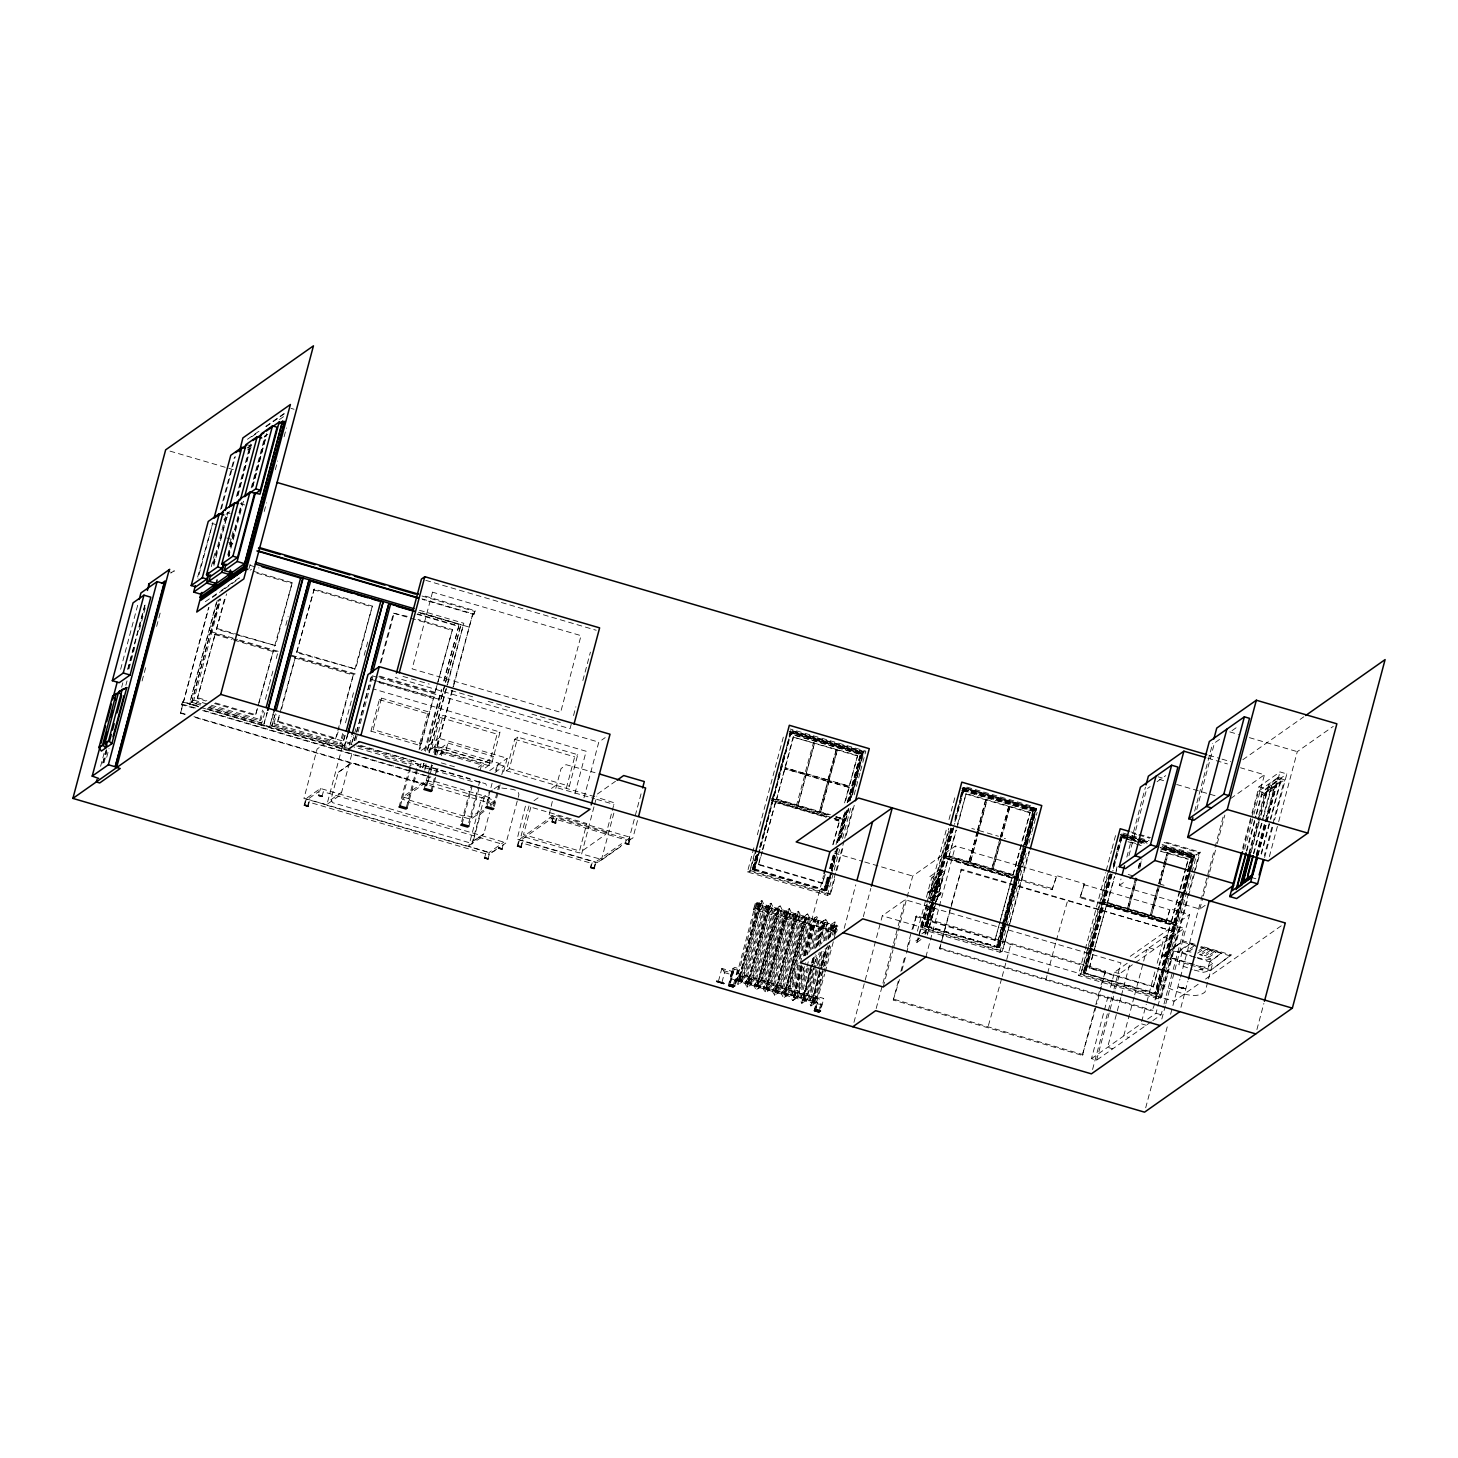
<?xml version="1.0" encoding="UTF-8"?>
<svg xmlns="http://www.w3.org/2000/svg" width="1458" height="1458" viewBox="0 0 1458 1458"><rect width="100%" height="100%" fill="white"/><g stroke="black" fill="none" stroke-linecap="round" stroke-linejoin="round"><path stroke-width="0.75" stroke-dasharray="5 3.75" d="M491.2 806.402L489.961 803.121L352.326 762.807L338.256 772.284L330.948 799.713L332.624 802.684L470.296 842.979L483.892 833.83L489.505 812.726M730.604 976.022L732.554 969.661C734.887 974.072 728.508 982.838 732.554 969.661M731.132 976.66L733.338 969.479M1194.193 970.062L1203.306 972.304L1207.169 971.484L1210.505 958.653L1199.351 954.516M937.585 883.439L936.911 884.149L937.622 883.056M936.765 882.054C936.729 879.21 935.58 884.587 936.364 881.197M529.017 805.964L521.071 835.871L579.336 852.93L605.635 834.413L606.692 831.825L614.292 802.829L596.905 797.326M731.041 974.527L732.226 971.429L731.041 974.527L724.006 972.468L721.856 968.44L732.226 971.429M937.02 881.962L938.387 881.015M938.715 879.757L937.494 880.377M120.631 669.295L138.036 603.885M100.602 766.325L104.119 753.13M121.67 687.192L122.837 682.781M102.68 763.172L106.161 750.068M127.648 669.35L145.053 603.904M103.117 762.862L106.598 749.776M128.067 669.113L145.472 603.703M104.028 762.734L106.926 751.818M128.978 668.912L134.792 647.097M139.439 629.656L145.818 605.653M106.707 757.285L109.04 748.555M125.862 685.296L127.028 680.941M142.1 680.959L146.165 665.686M156.626 626.43L160.672 611.157M197.65 577.058L212.813 522.784L198.033 578.334M220.577 509.443L234.538 456.992M221.488 508.696L235.339 456.591M211.282 566.652L215.383 551.252M213.014 563.645L226.464 513.052M213.542 564.137L228.122 512.013L213.907 565.431M236.469 496.485L250.43 444.034M193.932 708.023L181.466 704.815L182.232 701.954L198.908 705.964M237.381 495.756L250.667 445.82L246.092 444.471M181.466 704.815L183.088 701.334M238.018 495.556L251.396 444.417M184.838 714.438L180.464 713.162L182.596 705.143M182.232 701.954L183.362 702.282L208.53 607.694M180.464 713.162L183.034 704.834M183.362 702.282L208.968 607.385M229.507 544.873L233.608 529.473M227.74 555.079L241.791 502.281M228.286 555.516L241.992 503.994M198.689 706.82L189.394 704.014L190.233 703.43L189.139 704.888L216.294 602.847M228.651 556.792L243.431 501.242L242.557 501.862M217.315 600.35L189.795 703.722L183.799 701.972M229.015 556.355L229.471 554.641M200.147 705.052L191.636 702.556L219.137 599.238M191.636 702.556L219.465 599.019M236.779 640.08L210.681 632.444L220.286 599.056M201.095 703.667L192.42 701.116L193.841 700.113L220.759 598.928M251.195 487.901L265.156 435.45M252.106 487.154L265.976 435.049M252.671 486.443L266.723 433.646M252.744 486.972L266.778 434.229M197.322 698.491L215.255 633.774L197.322 698.491L205.942 701.006M253.473 571.299L292.22 582.653L275.471 645.602L216.477 629.2L225.133 596.632M216.477 629.2L226.591 593.843M248.99 568.711L250.156 564.319M264.208 511.521L266.559 502.737M275.325 469.731L277.676 460.928M284.11 436.744L286.442 427.941M214.545 703.54L255.46 715.514L258.303 704.834M258.868 702.683L273.375 650.797L255.46 715.514M274.596 646.222L292.22 582.653M209.77 706.201L259.67 720.817L262.531 710.082M265.392 699.348L268.819 686.481M269.384 684.331L273.375 669.295M276.236 658.579L277.949 652.127M285.804 625.3L288.137 616.552M259.67 720.817L261.091 719.815L263.442 711.012M208.64 707.531L261.766 723.095L265.01 711.869M206.799 709.135L263.479 725.738L266.996 712.543M263.479 725.738L267.434 712.233M349.592 750.943L269.475 727.487L273.575 712.087M269.475 727.487L274.013 711.796M349.884 748.883L271.753 726.011L275.27 712.834M271.753 726.011L275.38 713.837M346.22 746.15L272.537 724.571L273.958 723.569L276.291 714.784M338.147 731.934L335.577 738.969L277.439 721.947L295.373 657.23L280.592 712.78M277.439 721.947L280.027 714.93M296.594 652.655L314.217 589.087L372.337 606.109L355.588 669.058L296.594 652.655L314.217 589.087M304.029 805.618L305.852 798.747L320.487 788.468L503.848 842.141L502.026 849.012M304.686 805.162L305.888 800.588L319.211 791.22L317.99 795.795M307.456 806.62L308.677 802.046L485.186 853.732M308.112 806.165L309.333 801.59M319.867 790.746L320.487 788.468M335.577 738.969L337.272 732.554M337.837 730.422L353.492 674.252L338.712 729.802M354.713 669.678L372.337 606.109M322.072 796.341L323.293 791.749L499.802 843.435L498.6 848.009M342.648 733.538L339.787 744.273L341.208 743.27L343.559 734.467M345.51 722.804L353.492 692.769M364.172 655.316L368.236 640.007M344.799 735.561L341.883 746.551L348.061 743.434L354.513 745.33M345.127 735.324L342.211 746.314L272.081 725.792M347.697 733.793L343.596 749.193L348.134 733.483M349.191 745.257L351.469 736.691M351.36 744.345L353.693 735.561M352.38 741.849L355.88 728.654M354.221 740.682L371.17 676.931M354.549 740.445L371.498 676.712M351.67 754.57L341.044 794.482L326.41 804.78L303.92 798.492L317.097 749.029L332.442 738.185L352.162 743.452M355.825 740.427L372.792 676.64M380.173 663.08L393.46 613.162L407.256 616.333M381.048 662.479L394.334 612.542M370.952 731.132L379.335 699.64L381.504 698.109L429.855 712.269L427.686 713.8L419.303 745.275L370.952 731.132L373.139 729.583L381.504 698.109M399.055 807.003L408.386 771.956M408.969 769.769L411.284 761.003M400.367 806.074L410.791 766.872M419.102 749.612L433.609 697.708L419.977 748.993M378.861 676.749L434.83 693.133L452.454 629.564L418.009 619.468M434.83 693.133L452.454 629.564M406.363 807.295L416.915 767.655M407.219 808.078L417.644 768.876M421.052 763.427L419.904 767.728L421.326 766.726M424.478 750.56L441.391 689.689M443.706 680.959L458.796 625.938L417.571 613.873M425.426 751.326L441.81 689.725M444.161 680.941L458.796 625.938M422.583 767.801L423.749 763.409M427.267 750.214L460.928 624.698L427.595 749.995M422.911 767.582L424.078 763.19M424.879 768.257L426.064 763.846M428.98 752.857L447.132 684.659M447.715 682.472L463.371 624.972M424.734 770.152L426.483 763.536M429.417 752.547L463.826 623.259L418.246 609.918M431.75 748.92L440.116 717.445L443.068 715.368L500.058 732.062L491.692 763.536L488.74 765.614L431.75 748.92L434.684 746.842L443.068 715.368M423.95 789.489L430.383 765.304M433.81 752.419L435.523 745.986L442.375 747.99L443.688 747.079L498.527 763.135L496.23 771.719M425.845 786.372L431.659 764.466M434.575 753.531L438.658 738.204L507.202 758.269L503.119 773.597M195.737 717.628L426.811 785.279L429.381 776.968L202.662 710.575M430.875 770.006L432.06 765.614M434.976 754.606L453.128 686.426M453.711 684.221L472.72 614.128L422.565 599.457M434.976 754.952L435.887 751.526L481.596 764.903L480.211 770.061M426.811 785.279L429.381 776.968M430.146 774.107L432.497 765.304M435.413 754.296L472.72 614.128M472.283 614.438L473.413 614.784L475.199 610.738L422.856 595.411M436.707 755.135L438.074 749.995L447.898 743.07L493.606 756.465L483.764 763.372L482.853 766.799M473.413 614.784L475.199 610.738M430.803 791.494L437.236 767.309M440.662 754.424L442.375 747.99M432.115 790.564L436.252 774.963M436.835 772.831L437.965 768.53M441.391 755.663L443.688 747.079M439.514 754.551L446.075 749.941L447.898 743.07M461.657 821.619L471.189 785.862M462.058 824.135L472.483 784.933M468.765 822.695L478.096 787.648M478.68 785.461L479.846 781.087M468.911 826.139L479.354 786.937M488.74 765.614L497.123 734.139L500.058 732.062M471.882 844.146L485.35 793.535M486.553 804.105L490.362 789.799M490.927 787.648L492.075 783.365M495.501 770.48L498.527 763.135M486.954 806.62L489.378 797.471L434.539 781.415L433.245 782.326L426.374 780.322L402.809 796.925L409.662 798.929L408.349 799.841L463.188 815.897L464.501 814.986L471.353 816.99L482.234 809.336M493.405 806.11L497.214 791.803M497.779 789.671L498.928 785.37M501.789 774.635L504.067 766.051L497.214 764.047M494.39 806.438L500.222 784.55M594.736 796.688L506.327 770.772L514.71 739.279L517.772 737.128L577.751 754.697L569.367 786.172L566.324 788.322L574.689 756.848L577.751 754.697M484.621 857.851L485.842 853.276M506.327 770.772L509.389 768.621L517.772 737.128M488.612 854.734L489.214 852.438L503.848 842.141M488.047 858.853L489.268 854.279L499.256 847.244M525.427 806.165L517.061 839.352L596.832 862.717L601.316 860.238L614.11 812.161M517.153 846.478L518.993 839.608L554.022 814.949L630.567 837.366L628.744 844.237M517.809 846.023L519.03 841.448L552.764 817.701L551.543 822.276M520.579 847.481L521.8 842.906L591.492 863.318L590.271 867.893M521.235 847.025L522.456 842.451M571.208 724.316L570.042 728.69L395.246 677.514M573.541 715.568L575.855 706.82M582.854 680.558L590.417 652.127M552.327 801.444L548.609 817.154L626.648 840.136L630.567 837.366M555.808 788.341L561.038 768.676L565.977 764.666L595.064 772.685M552.199 821.82L554.022 814.949M554.969 823.296L556.191 818.703M555.626 822.822L556.847 818.248L626.539 838.66L625.318 843.234M574.926 793.571L586.171 751.271L373.685 689.051M583.965 797.836L598.782 742.14L605.198 737.62M593.989 806.803L581.669 853.914L602.19 859.619L621.91 845.731M594.554 804.67L596.814 796.159M590.927 867.437L592.148 862.844M593.698 868.895L595.538 862.024L621.545 843.726M594.354 868.439L595.575 863.847L621.746 845.44M628.489 841.12L634.704 817.719M635.269 815.587L641.502 792.204M628.088 844.692L629.309 840.118M637.51 820.562L632.863 838.04L628.38 840.519M718.411 981.398L721.856 968.44M834.65 878.864L830.623 894.064L827.433 895.376L747.444 871.957L754.424 845.731M757.34 834.814L772.448 777.989M773.032 775.802L783.493 736.472M754.387 853.896L749.776 871.264L747.444 871.957M835.507 872.977L829.748 894.665L749.776 871.264L754.679 855.463M722.002 982.2L724.553 972.595L722.403 968.549M757.413 854.352L753.33 869.752L752.182 869.405L756.429 853.75M752.765 869.241L756.83 853.914M752.948 869.168L757.03 853.859M754.114 868.822L827.233 890.237L824.918 890.929L752.929 869.861L757.03 854.479M773.032 795.704L771.883 800.041L832.099 817.665M778.043 776.859L783.967 754.588M789.143 735.178L790.309 730.786L863.428 752.2L850.579 800.46M757.941 854.388L753.895 869.569L759.29 849.978M759.764 846.916L790.965 730.33L864.084 751.727L851.6 797.963M759.873 847.791L763.336 834.778M763.919 832.609L787.028 745.749M787.593 743.58L790.491 732.718L861.314 753.458L848.629 801.189M791.147 732.262L754.679 869.332L791.147 732.262L861.97 753.002L849.249 800.879M825.246 874.508L822.403 883.493L758.433 864.758L761.86 851.855M762.443 849.704L775.583 801.991L824.627 816.352M758.433 864.758L762.406 851.472M762.99 849.321L775.583 801.991M828.49 814.694L776.513 799.476L793.116 737.092L857.632 755.426L845.039 802.757M776.513 799.476L793.662 736.709M728.253 985.827L732.809 968.695L734.613 967.419L739.188 968.768L737.967 973.343L736.162 974.618L821.984 999.732L823.788 998.475L737.967 973.343M729.601 982.091L731.442 977.99L736.017 979.339L734.194 986.191M729.62 984.861L731.442 977.99M730.622 982.419L734.613 967.419M733.283 985.444L734.65 980.305L736.454 979.029L817.701 1002.812L815.879 1009.683M736.162 974.618L737.384 970.026L739.188 968.768M753.586 909.373L755.098 903.687L756.902 902.411L838.15 926.194L836.637 931.881L834.833 933.156L753.586 909.373L755.39 908.097L756.902 902.411M734.632 985.9L736.454 979.029M739.06 981.252L736.691 979.995L757.066 903.431L762.899 905.145L742.541 981.708L739.06 981.252L759.418 904.689M739.698 980.797L760.074 904.233M760.547 903.905L757.504 910.412L739.99 976.222L741.721 982.291L737.784 984.515L735.871 980.578L736.181 976.969L754.333 908.735L756.246 904.015L761.987 900.515L763.901 904.452L763.646 907.405L745.275 976.386L741.721 982.291L761.987 900.515L759.709 902.101L757.03 908.771M748.191 983.913L745.822 982.674L766.197 906.111L772.047 907.824L751.672 984.387L748.191 983.913L768.566 907.368M748.829 983.476L769.204 906.912M769.678 906.584L766.635 913.091L749.12 978.901L750.852 984.97L746.915 987.194L745.002 983.257L745.33 979.648L763.482 911.414L765.377 906.694L771.118 903.195L773.032 907.131L772.776 910.065L754.424 979.065L750.852 984.97L771.118 903.195L768.858 904.78L766.161 911.45M804.98 774.471L784.659 768.858L804.98 774.471L796.505 805.326L797.982 805.436L806.128 774.799L827.834 781.16L819.36 812.015L827.834 781.16M804.962 773.56L784.969 767.71L804.962 773.56L813.436 742.705L814.566 743.07L806.092 773.888L828.144 780.012L836.272 749.43L837.421 749.74L828.946 780.577L849.267 786.208L829.274 780.358M806.128 774.799L797.982 805.436M806.092 773.888L814.566 743.07M757.34 986.592L754.971 985.353L775.346 908.79L781.178 910.503L760.821 987.066L757.34 986.592L777.697 910.047M757.978 986.155L778.353 909.592M778.827 909.245L775.784 915.77L758.269 981.562L760.001 987.631L756.064 989.873L754.151 985.918L754.46 982.327L772.612 914.093L774.526 909.373L780.267 905.855L782.181 909.81L781.925 912.744L763.555 981.744L760.001 987.631L778.463 915.806L782.181 909.81L778.244 912.052L776.33 908.097L756.064 989.873L758.178 988.378L760.876 981.708L780.267 905.855L777.989 907.459L775.31 914.13M766.471 989.271L764.101 988.032L784.477 911.469L790.327 913.182L769.952 989.727L766.471 989.271L786.846 912.708M767.108 988.816L787.484 912.271M787.958 911.924L784.914 918.449L767.4 984.241L769.131 990.31L765.195 992.552L763.281 988.597L763.609 984.988L781.761 916.772L783.657 912.052L789.398 908.534L791.311 912.489L791.056 915.424L772.704 984.423L769.131 990.31L789.398 908.534L787.138 910.138L784.44 916.809L765.195 992.552L767.327 991.057L770.006 984.387M827.816 780.249L836.272 749.43M828.964 781.506L820.49 812.343L828.964 781.506L848.975 787.356L849.267 786.208M828.946 780.577L837.421 749.74M775.62 991.95L773.25 990.693L793.626 914.148L799.458 915.861L779.101 992.406L775.62 991.95L795.977 915.387M776.257 991.495L796.633 914.95M797.107 914.603L794.063 921.128L776.549 986.92L778.28 992.989L774.344 995.231L772.43 991.276L772.74 987.667L790.892 919.451L792.806 914.713L798.547 911.214L800.46 915.168L800.205 918.103L781.834 987.102L778.28 992.989L798.547 911.214L796.268 912.817L793.589 919.488M784.75 994.629L782.381 993.372L802.757 916.827L808.607 918.522L788.231 995.085L784.75 994.629L805.126 918.066M785.388 994.174L805.764 917.611M806.238 917.282L803.194 923.789L785.68 989.599L787.411 995.668L783.475 997.91L781.561 993.955L781.889 990.346L800.041 922.112L801.936 917.392L807.677 913.893L809.591 917.829L809.336 920.782L790.983 989.782L787.411 995.668L805.891 923.825L809.591 917.829L805.654 920.071L803.741 916.116L783.475 997.91L785.607 996.415L788.286 989.745L807.677 913.893L805.417 915.478L802.72 922.149M798.401 965.305L791.02 993.026L790.71 996.634L792.623 1000.571L798.219 997.181L806.42 968.732M800.096 958.908L809.172 924.791L811.085 920.071L816.826 916.572L818.74 920.508L818.485 923.461L811.596 949.322M799.713 965.269L791.53 996.051L793.899 997.308L797.38 997.764L805.563 966.982M800.296 963.137L823.515 875.711M822.403 883.493L824.699 874.891M832.718 844.765L839.553 820.726L835.288 819.469M801.153 964.868L794.264 990.747L790.71 996.634L795.321 993.919M804.032 954.079L812.89 918.795L814.803 922.75L818.74 920.508L815.022 926.504M800.806 966.399L792.623 1000.571L794.738 999.076L797.435 992.406M803.577 956.011L811.869 924.828L814.548 918.157L816.826 916.572L807.641 954.225M833.265 844.382L839.553 820.726M836.491 817.027L840.501 818.193L841.649 813.819M844.565 802.884L857.632 755.426M801.317 966.162L793.626 997.491L797.198 991.586L803.504 967.875M804.16 955.5L812.106 925.648L815.806 919.652L806.948 954.935M801.827 965.961L794.829 992.278L796.56 998.347L805.381 962.754M804.743 954.99L812.343 926.468L815.386 919.962L811.906 919.488M793.899 997.308L802.082 966.526M804.925 955.81L814.257 920.745M794.537 996.853L802.72 966.071M805.581 955.355L814.913 920.29M827.269 877.424L823.77 890.601L827.707 877.115M829.62 868.622L833.703 853.258M836.054 844.455L844.82 811.505M847.153 802.72L860.457 754.078L789.179 733.647L860.02 754.387M830.058 868.33L834.14 852.948M837.074 841.959L845.257 811.195M847.59 802.41L860.457 754.078M828.199 877.297L824.736 890.309L828.417 877.133M830.513 868.604L835.124 851.253M837.439 842.578L846.096 810.028M848.41 801.353L861.314 753.458M830.732 868.458L835.343 851.107M837.657 842.414L845.731 812.051M824.207 890.291L825.356 890.619L828.837 877.552M831.151 868.822L835.798 851.381M838.696 840.482L846.806 809.955M849.722 799.057L861.897 753.276L863.428 752.2M825.465 890.546L828.982 877.023M831.315 868.549L835.926 850.907M838.824 840.027L846.351 811.741M809.554 951.983L817.738 921.201L815.386 919.962M837.129 848.374L825.884 890.638L830.75 872.977M839.261 840.318L846.788 811.45M849.741 800.934L862.407 752.692M831.333 870.791L837.147 848.921M839.48 840.173L847.9 808.844M849.959 800.788L862.881 752.583L791.803 731.88M826.103 890.492L752.346 869.15L826.65 890.401L831.315 872.85M831.898 870.663L837.749 848.72M840.665 837.749L848.447 808.461M807.003 966.581L808.716 960.111M827.032 890.291L830.586 876.932M831.315 874.855L838.168 848.41M841.102 837.457L848.866 808.898M807.532 967.984L800.169 995.705L799.841 999.313L801.754 1003.25L807.349 999.842L809.263 995.121L820.726 952.001M812.635 948.793L820.216 922.75L825.957 919.233L827.871 923.187L827.615 926.122L823.606 941.23M827.433 895.376L839.644 849.485M842.542 838.55L850.688 807.969M854.169 794.847L859.983 772.995M860.566 770.808L865.797 751.143L790.145 729M808.862 967.948L800.661 998.73L806.511 1000.443L815.842 965.378M813.983 948.666L821.036 922.167L826.886 923.88L821.547 943.946M811.049 964.904L801.754 1003.25L803.887 1001.755L806.566 995.085M811.45 963.228L813.254 956.594M815.478 948.283L822.02 921.474L823.934 925.429L827.871 923.187L824.171 929.183M836.09 870.809L844.182 840.428M844.747 838.259L853.404 805.709M810.466 968.841L802.775 1000.17L806.329 994.265L813.801 966.235M812.161 962.444L813.856 956.047M816.134 947.518L821.237 928.327L824.955 922.331L818.959 946.843M836.965 870.189L843.307 846.333M846.205 835.47L854.279 805.108M812.142 964.248L803.959 994.957L805.691 1001.026L817.519 953.969M812.726 962.043L813.892 957.669M816.808 946.698L821.474 929.147L824.517 922.641M803.03 999.969L812.361 964.904M812.926 962.772L815.222 954.206M817.501 945.622L823.406 923.424M803.668 999.532L815.277 955.883M818.138 945.185L824.043 922.969M814.366 964.084L816.662 955.464M819.615 946.242L825.957 919.233L823.697 920.836L821 927.507M816.407 963.228L819.268 952.511M816.68 970.663L809.299 998.384L808.99 1001.974L810.903 1005.929L816.498 1002.521L824.699 974.09M818.375 964.267L821.783 951.473M824.627 940.811L829.365 925.429L835.106 921.912L837.02 925.866L833.885 939.59M817.993 970.627L809.81 1001.409L815.66 1003.122L824.991 968.057M818.576 968.476L823.132 951.345M825.975 940.629L830.185 924.846L836.017 926.559L833.539 935.908M820.198 967.583L810.903 1005.929L813.017 1004.434L815.715 997.764M820.581 965.907L825.173 948.648M827.925 938.496L831.169 924.153L833.083 928.108L837.02 925.866L833.302 931.862M819.596 971.52L811.906 1002.831L815.478 996.944L822.932 968.914M821.31 965.123L825.264 950.197M828.108 939.535L832.281 926.286L834.085 925.01L832.117 934.414M826.522 947.171L813.108 997.618L814.84 1003.687L823.661 968.112M828.855 938.405L833.666 925.301M812.179 1002.648L821.51 967.583M822.075 965.451L826.631 948.301M829.493 937.585L832.536 926.103M812.817 1002.193L822.148 967.128M822.713 964.996L827.852 945.713M830.131 937.148L833.192 925.648M823.497 966.763L829.237 945.203M824.226 965.98L829.529 945.823M832.409 934.997L835.106 921.912L832.828 923.515L830.149 930.186M825.556 965.907L830.677 946.625M814.074 1010.959L815.897 1004.088L817.701 1002.812M834.833 933.156L836.345 927.47L838.15 926.194M814.512 1010.649L816.334 1003.778L821.838 1004.453L817.264 1003.122L815.441 1009.993M825.283 971.921L833.32 941.74M819.742 1008.116L821.984 999.732M819.068 1011.98L820.909 1005.109M820.927 1007.897L821.838 1004.453M821.565 1006.84L823.788 998.475M844.2 928.345L855.791 884.842M863.318 916.663L870.845 888.378M853.951 1022.386L875.948 939.717M876.531 937.549L880.577 922.331M881.161 920.144L882.309 915.788L905.145 899.732L1120.929 962.9L1113.985 989.016M876.203 1008.499L892.989 945.404M893.572 943.235L897.618 928.017M898.201 925.83L905.145 899.732M883.202 986.975L893.025 949.996M893.608 947.828L912.708 876.039L955.391 846.005L972.231 850.925L967.529 864.94L1052.075 889.69L1056.777 875.693L1084.497 883.803L1080.014 897.654L1165.707 922.75L1170.191 908.899L1189.6 914.567L1174.565 971.137M1096.197 1006.312L1082.328 1055.392L893.262 1000.024L898.529 980.232M900.862 971.447L904.962 956.047M907.295 947.244L911.396 931.862M911.979 929.657L916.481 915.77L1105.547 971.137L1096.78 1004.125M893.262 1000.024L899.513 979.539M901.846 970.755L905.947 955.355M906.53 953.149L910.612 937.767M912.963 928.965L916.481 915.77M917.41 931.17L931.662 877.643L942.141 870.262M1029.658 851.126L1002.229 951.545L999.915 952.238L919.943 928.819L926.34 904.798M926.923 902.611L946.679 828.308M949.012 819.56L954.826 797.708M919.852 938.059L914.603 941.74L916.882 942.415L928.145 900.115M928.71 898L929.839 893.754L940.319 886.391L938.023 885.717L927.543 893.098L929.839 893.754M930.131 892.624L940.61 885.243L938.332 884.569L927.853 891.95L930.131 892.624L933.94 878.317L944.42 870.936L939.863 869.606L929.366 876.969L933.94 878.317M927.179 905.035L919.105 935.726L928.491 929.129L936.528 898.93M930.569 892.314L934.031 880.049L943.144 873.634L940.155 885.571M938.077 891.458L929.384 898.784L938.077 891.458L940.939 892.296A3.28 3.189 54.9 0 1 940.246 894.902L931.935 900.734M928.035 906.439L922.13 928.855L929.129 923.096L933.521 905.819L927.051 910.375L922.13 928.017L919.943 928.819M930.332 897.745L948.812 828.326M928.91 905.819L922.258 928.126L1002.229 951.545L1009.738 923.333M929.475 903.65L949.687 827.707M932.446 901.737L925.812 926.614L924.664 926.286L931.261 901.809M931.644 900.078L950.816 828.035M925.247 926.103L951.436 827.652M1025.448 850.379L999.714 947.099L997.4 947.809L925.429 926.723L951.309 829.165M937.494 881.616L937.567 880.778M932.828 900.206L951.855 828.782M960.348 796.815L962.79 787.666L1035.909 809.062L1006.148 920.946M952.366 828.8L926.395 926.431L932.938 902.502M955.045 818.102L963.446 787.192L1036.565 808.607L1026.031 848.173M933.521 900.333L952.584 828.673M954.881 819.997L960.093 800.46M960.658 798.273L962.973 789.598L1033.813 810.338L1023.99 847.226M925.083 934.378L954.37 823.952M954.954 821.765L964.066 788.833L954.79 823.697M933.922 902.119L927.16 926.213M934.505 899.951L954.206 825.866M934.578 906.639L928.454 929.621L923.643 933.011M935.125 904.543L936.801 898.292L933.594 900.534M927.361 935.034L936.072 902.265M936.382 901.19L948.065 858.853L1012.052 877.588L994.903 940.355L930.915 921.62L934.906 908.334M937.184 899.732L948.065 858.853M1021.548 844.565L1012.982 875.073L948.994 856.338L955.992 830.094M957.45 824.572L966.144 793.571L1030.132 812.306L1022.113 842.414M948.994 856.338L956.412 830.149M956.995 827.998L966.144 793.571M939.973 893.608L931.37 900.57L939.663 894.738L939.973 893.608L937.676 892.952M925.885 956.94L955.391 846.005M1154.718 1003.815L1152.093 1011.014L939.59 948.793L941.923 940.027M942.506 937.822L950.689 907.113M951.272 904.926L961.478 869.205L1173.982 931.425L1155.301 1001.628M939.59 948.793L961.478 869.205M977.133 831.57L968.987 862.188L970.463 862.298L978.61 831.68M977.443 830.422L985.59 799.804L987.048 799.95L978.591 830.768L987.048 799.95M977.461 831.352L968.732 864.102L967.529 864.94M985.918 799.585L977.771 830.203L971.775 828.436M978.282 831.917L970.463 862.298M999.988 838.259L991.841 868.877L1000.316 838.04M1000.297 837.129L1008.772 806.292L1009.92 806.602L1001.774 837.22M1000.625 836.892L1008.772 806.292M999.969 842.979L992.989 869.223L1001.464 838.368M994.903 940.355L1012.052 877.588M1012.982 875.073L1021.129 844.455M1022.022 841.12L1030.132 812.306M1032.938 810.958L996.251 947.463L1032.938 810.958L962.098 790.218M1003.578 923.315L997.217 947.171L1002.63 927.507M1004.143 921.146L1024.354 845.203M1024.938 843.034L1033.813 810.338M1003.213 925.32L1023.425 849.394M997.946 947.427L1004.38 923.224M1004.963 921.019L1017.228 876.641L943.563 855.609L1016.682 877.023M961.915 788.268L1035.034 809.682L998.365 947.518L1004.981 923.297M1005.564 921.11L1035.362 809.445L962.79 787.666M998.584 947.354L924.828 926.012L999.131 947.281L1005.564 923.151M999.514 947.171L1036.565 808.607M999.915 952.238L1006.312 928.199M1006.895 926.012L1026.669 851.727M1028.984 842.979L1031.316 834.231M1031.899 832.062L1037.13 812.379M1010.303 921.164L1028.783 851.745M1001.646 978.628L987.795 1027.708M1002.229 976.441L1011.014 943.454L1010.03 944.146M1052.075 889.69L1056.777 875.693M1047.008 975.511L1045.842 979.904L1046.716 979.284M1047.591 973.324L1055.756 942.615M1056.339 940.41L1067.73 900.315M1080.014 897.654L1084.497 883.803M1167.257 975.839L1161.479 997.527L1158.29 998.839L1078.319 975.42L1084.716 951.4M1085.299 949.213L1105.638 872.722M1106.221 870.535L1111.452 850.871M1112.035 848.684L1115.534 835.58M1107.77 872.759L1080.633 974.728L1078.319 975.42M1087.285 952.42L1080.633 974.728L1160.604 998.147L1199.296 852.784L1162.536 842.013M1087.85 950.251L1108.062 874.308M1110.668 873.743L1084.187 973.215L1083.039 972.887L1109.192 874.636M1083.622 972.705L1110.03 874.126M1163.356 969.898L1156.741 994.119L1083.203 972.614L1158.089 993.7L1155.775 994.411L1083.804 973.324L1110.103 874.472M1116.974 850.014L1120.473 836.819L1139.792 842.469M1091.204 948.192L1084.971 972.304M1091.805 945.987L1110.504 875.693M1113.42 864.703L1118.104 847.134M1091.404 948.119L1084.952 972.978M1091.896 946.935L1110.96 875.274M1113.274 866.599L1121.822 833.794M1083.039 972.887L1085.536 972.814L1091.914 948.885M1092.479 946.698L1112.746 870.554M1113.329 868.367L1122.441 835.434L1113.748 868.111M1092.297 948.721L1085.536 972.814M1092.88 946.552L1113.165 870.298M1158.982 967.219L1153.278 986.957L1089.29 968.221L1094.448 948.866M1095.031 946.716L1106.44 905.454L1170.428 924.19L1159.547 965.068M1089.29 968.221L1106.44 905.454M1179.923 891.184L1171.357 921.675L1107.387 902.939L1114.368 876.695M1116.992 866.799L1116.154 870.955M1107.387 902.939L1114.787 876.75M1115.37 874.6L1117.083 868.148M1205.146 905.345L1199.825 909.081L1119.288 885.498L1121.02 878.955M1126.834 857.085L1145.459 787.12M1128.948 855.682L1146.681 789.033L1150.162 786.591M1082.328 1055.392L1100.48 987.212M1101.063 985.025L1105.547 971.137M1135.527 878.172L1127.38 908.79L1135.855 877.953M1138.151 868.294L1139.901 861.733M1138.479 868.057L1140.229 861.496M1136.657 878.518L1128.51 909.136L1136.985 878.281M1139.864 866.435L1141.614 859.892M1139.627 868.403L1141.942 859.655M1151.2 1021.766L1096.616 1060.166L1091.477 1058.654L1108.153 995.996M1110.449 987.358L1114.477 972.231L1130.606 960.877M1092.571 1069.498L1113.402 991.185M1096.616 1060.166L1115.024 991.021M1115.589 988.852L1119.616 973.744L1184.133 928.345L1178.993 926.832L1134.196 958.362M1120.838 997.618L1107.606 1047.3L1112.746 1048.812M1121.402 995.45L1130.023 963.045M1157.215 889.234L1150.216 915.478L1158.691 884.641M1158.673 883.73L1163.32 866.234M1163.903 864.065L1167.147 852.894L1168.295 853.203L1166.546 859.764M1159.001 883.493L1164.814 861.642M1165.398 859.455L1167.147 852.894M1158.345 889.58L1151.364 915.824L1159.839 884.97M1164.468 866.581L1159.821 884.058L1165.817 885.808M1165.051 864.394L1168.295 853.203M1160.149 883.821L1165.963 861.951M1134.087 997.072L1123.735 1035.945L1128.875 1037.458M1134.67 994.903L1146.735 949.541L1151.875 951.035M1194.649 811.158L1212.673 743.38M1165.707 922.75L1170.191 908.899M1196.781 809.518L1214.478 742.997L1221.494 738.058M1141.65 1021.584L1146.261 1004.307M1146.826 1002.138L1154.882 971.903M1157.178 963.264L1164.067 937.33L1169.207 938.843M1153.278 986.957L1158.436 967.602M1159.001 965.451L1170.428 924.19M1188.252 964.358L1162.081 956.685L1162.372 955.537L1183.222 940.884L1198.476 945.349M1171.357 921.675L1179.504 891.057M1179.814 889.909L1185.627 868.039M1186.211 865.852L1188.507 858.908L1160.787 850.798M1180.488 889.015L1185.646 869.661M1186.211 867.51L1188.507 858.908M1159.894 974.309L1154.645 994.064L1160.331 973.999M1162.226 965.506L1182.11 890.82M1182.693 888.615L1187.96 868.84M1188.543 866.653L1191.314 857.559L1161.261 848.756M1162.664 965.196L1180.798 897.107M1183.131 888.305L1191.314 857.559M1159.985 847.517L1192.188 856.939L1155.593 993.773L1157.944 993.572L1156.376 993.554M1192.99 944.183L1189.783 943.763L1177.481 951.801A7.891 1.349 14.9 0 0 1171.521 951.381L1166.528 954.899L1158.928 983.512C1169.972 988.488 1193.3 1001.61 1205.037 992.041L1212.655 963.428L1209.885 961.369L1221.658 952.894L1201.137 946.57M1184.68 889.107L1193.282 856.174L1156.212 994.101L1155.064 993.773M1155.009 1000.042L1184.096 891.294M1163.94 967.711L1182.803 897.162M1183.386 895.012L1193.737 856.046L1163.229 847.371L1193.409 856.283M1157.506 993.882L1163.94 969.752M1164.523 967.547L1194.284 855.664L1162.026 846.223M1157.907 993.773L1163.211 973.835M1163.94 971.721L1183.823 896.98M1184.224 894.847L1194.94 855.208L1162.682 845.768M1158.29 998.839L1164.687 974.801M1165.27 972.614L1191.441 874.29M1192.024 872.103L1196.672 854.625L1200.153 852.165L1163.411 841.412M1147.701 1019.087L1155.994 1013.255L1167.494 970.044M1168.077 967.875L1178.993 926.832M1167.84 973.671L1188.033 897.727M1188.616 895.558L1200.153 852.165M1152.859 1020.6L1161.133 1014.768L1163.448 1006.111M1164.013 1003.961L1172.633 971.557M1173.216 969.388L1184.133 928.345M1195.56 957.614L1178.1 951.965M1161.826 1018.996L1165.288 1005.947M1165.871 1003.76L1173.982 973.306M1162.081 956.685L1183.222 940.884M1182.201 951.837L1178.866 964.667L1192.152 969.461M1145.696 1107.807L1167.694 1025.138M1170.592 1014.276L1172.323 1007.733M1172.906 1005.564L1179.923 979.211M1180.506 977.024L1200.408 902.21M1200.991 900.023L1214.459 849.413M1215.043 847.207L1223.827 814.22M1199.825 909.081L1202.741 898.164M1203.306 895.977L1209.138 874.107M1209.721 871.92L1216.701 845.695M1217.284 843.508L1224.829 815.077M1180.944 1007.314L1187.887 981.198M1190.439 964.996L1210.067 970.736L1231.208 954.935L1200.663 945.987M1242.635 848.21L1251.42 815.241M1252.003 813.054L1259.019 786.682L1279.978 771.92L1286.831 773.943L1274.547 820.089M1243.073 849.595L1258.637 791.129L1277.627 777.77L1284.48 779.775L1264.323 855.554M1244.676 849.103L1253.388 816.316M1253.971 814.129L1264.45 774.763L1240.503 767.765M1246.499 850.597L1255.721 815.951M1256.304 813.783L1262.063 792.131L1281.6 778.39L1278.739 777.551L1268.697 784.623L1250.271 853.896M1246.736 851.363L1256.031 816.444M1256.614 814.257L1261.844 794.61L1270.793 788.322L1273.654 789.161L1266.091 817.537M1197.729 958.252L1209.739 961.952L1221.658 953.095M1248.777 853.586L1258.582 816.79M1258.855 815.058L1265.872 788.687L1286.831 773.943M1249.36 853.768L1265.489 793.152L1284.48 779.775M1251.055 852.584L1260.35 817.665M1260.933 815.478L1268.478 787.101L1277.427 780.795L1280.288 781.634L1270.41 818.74M1253.37 853.805L1271.558 785.461L1268.697 784.623M1253.916 853.422L1263.211 818.485M1263.794 816.316L1272.105 785.078L1274.948 785.917L1266.893 816.225M1256.231 854.643L1265.508 819.706M1256.523 855.19L1266.309 818.375M1256.887 855.7L1277.627 777.77M1210.067 970.736L1231.208 954.935M1257.762 855.445L1279.978 771.92M1257.999 855.481L1278.739 777.551M1261.115 853.659L1269.827 820.927M1261.443 854.151L1270.082 821.692M1270.647 819.524L1281.6 778.39M1264.615 857.45L1273.964 822.294M1269.371 856.593L1278.101 823.806M1278.684 821.619L1297.292 751.654L1333.286 726.339M1256.905 1029.548L1263.867 1003.45M936.637 881.762L937.093 880.687L936.51 882.09M936 885.261L935.872 885.607M937.403 883.202L936.965 884.113M760.183 910.448L763.901 904.452L759.964 906.694L758.051 902.739L737.784 984.515L739.899 983.02L742.596 976.35M739.425 974.691L735.871 980.578L740.482 977.862M769.332 913.127L773.032 907.131L769.095 909.373L767.181 905.418L746.915 987.194L749.048 985.699L751.727 979.029M748.574 977.352L745.002 983.257L749.612 980.541M757.704 980.031L754.151 985.918L758.761 983.221M787.612 918.485L791.311 912.489L787.375 914.713L785.461 910.776L766.853 982.71L763.281 988.597L767.892 985.9M796.742 921.146L800.46 915.168L796.524 917.392L794.61 913.455L774.344 995.231L776.458 993.736L779.155 987.066M775.984 985.389L772.43 991.276L777.041 988.56M785.133 988.068L781.561 993.955L786.172 991.24M803.413 993.408L799.841 999.313L804.452 996.598M812.543 996.087L808.99 1001.974L813.6 999.277M918.431 938.533L918.139 939.863M936.874 881.835L935.836 884.222L936.656 882.546M937.658 885.225C944.201 872.558 932.974 881.161 934.523 887.448M342.393 746.35L326.738 805.217L467.617 846.478L483.291 836.127M927.16 933.503L927.543 932.063L925.119 933.794M247.459 439.277L258.43 431.55M265.739 426.41L284 413.543M251.724 436.78L258.959 431.696M266.213 426.593L284.31 413.853M279.444 419.558L284.93 415.694M247.076 448.007L252.088 444.471M248.097 448.171L251.687 445.638M264.226 436.817L267.816 434.302M247.587 449.921L251.122 447.442M226.008 514.328L229.708 511.722M223.858 519.577L227.521 516.989M170.768 573.14L174.267 570.679L173.666 572.958L170.622 572.065M205.341 601.698L219.265 591.966M221.069 590.69L239.385 577.751M250.138 570.187L251.505 569.24M212.285 597.525L223.038 589.961M224.824 588.704L239.148 578.607M261.766 723.095L208.968 707.312M370.915 679.355L439.058 698.437M468.929 627.031L419.758 612.214M338.256 772.284L348.954 764.757M330.948 799.713L341.646 792.186M419.303 745.275L421.49 743.744L373.139 729.583M421.198 750.487L438.658 738.204M428.269 751.089L435.523 745.986M417.48 765.505L418.792 764.593L411.94 762.57M478.315 767.218L481.596 764.903M485.222 767.929L491.765 763.318L446.075 749.941M489.742 770.553L507.202 758.269M494.991 772.43L504.067 766.051M492.44 790.09L481.45 798.346L468.656 846.424L490.526 853.13L495.155 850.543M494.134 788.887L497.524 786.518C502.044 790.09 518.574 786.682 518.92 794.738L506.126 842.815L502.481 845.385M489.378 797.471L488.084 798.383L494.936 800.387L489.487 804.215M483.436 810.338L470.734 819.268L463.881 817.264L462.569 818.193L407.73 802.137L409.042 801.207L402.189 799.203L425.772 782.618L432.625 784.623L433.937 783.693L488.776 799.749L487.464 800.679L494.317 802.684L490.69 805.235M484.056 811.413L480.502 813.929L473.194 841.375L483.892 833.83M533.992 800.734L538.366 797.654M551.525 788.395L555.899 785.315M597.397 794.027L615.476 781.306M790.491 732.718L861.113 753.622M864.084 751.727L790.746 730.476M848.975 787.356L828.636 781.725M840.501 818.193L832.5 815.314M962.973 789.598L1033.594 810.484M825.501 890.073L826.65 890.401M824.918 890.929L826.012 890.164M1009.92 806.602L1001.446 837.457L1005.437 838.623M1035.909 809.062L1034.378 810.138L961.259 788.742M938.861 884.077L940.319 883.056L938.332 886.081M932.263 900.279A3.28 3.189 54.9 0 0 932.646 898.128L940.939 892.296M916.882 942.415L922.112 938.733M1017.484 878.317L943.818 857.286L1053.277 888.851M1157.087 781.707L1165.762 775.62M1232.01 730.658L1239.008 725.738M1242.836 759.709L1303.798 716.807M997.4 947.809L998.493 947.044M999.131 947.281L926.595 925.702M1230.68 798.528L1264.45 774.763M1119.288 885.498L1126.396 880.504M1280.288 781.634L1271.34 787.94L1268.478 787.101M1264.906 792.97L1274.948 785.917M1273.654 789.161L1264.687 795.448L1261.844 794.61M1192.188 856.939L1161.917 848.301M1194.284 855.664L1192.772 856.739L1160.513 847.298M1194.94 855.208L1162.463 845.913M1130.205 956.375L1189.6 914.567M1173.982 931.425L960.603 869.825M1177.955 952.548L1189.637 944.328L1192.826 944.748M1194.248 945.823L1187.632 950.47L1189.491 951.017L1196.107 946.37M1198.932 950.488L1202.249 948.156L1204.089 948.702L1197.492 953.35M1155.775 994.411L1156.868 993.645M1210.45 959.182L1206.586 960.002L1193.373 956.557M1212.655 963.428L1207.661 966.946A7.891 1.349 14.9 0 1 1198.731 965.761M1091.477 1058.654L1141.085 1023.753L1146.225 1025.266M1198.166 984.259L1174.073 1001.209L882.309 915.788M1205.566 979.047L1285.282 922.969M936.346 882.327L936.437 881.161M752.182 869.405L753.531 869.004M924.664 926.286L926.012 925.866M1184.224 988.706L1182.967 987.595M1199.059 969.406L1202.868 969.989M1182.803 988.524L1178.574 986.92L1185.5 988.761L1181.071 986.975M1179.522 987.321L1184.552 988.36M1191.022 952.092L1184.133 950.962A23.765 4.082 14.9 0 0 1182.146 952.366L1191.332 955.956M1200.444 969.023L1201.957 969.406M1180.871 988.141L1183.003 988.706M291.017 408.368L294.06 409.261M1229.805 731.898L1238.516 734.449M1249.397 737.639L1297.292 751.654M170.003 451.123L233.298 469.658M1208.919 755.299L1219.817 758.506M1222.004 759.144L1230.734 761.696M1207.844 758.196L1227.436 763.937M1259.019 786.682L1265.872 788.687M1258.637 791.129L1265.489 793.152M240.096 503.575L244.671 504.924M1158.108 776.822L1162.299 778.043M1159.256 779.374L1163.612 780.65M1176.661 784.477L1218.031 796.597M227.248 512.633L230.291 513.526M425.809 580.357L596.231 630.257M211.939 523.404L216.513 524.734M226.573 537.929L233.116 539.843M421.982 596.012L474.324 611.339M421.945 598.837L474.287 614.164M228.542 542.649L232.897 543.925M418.428 612.251L462.933 625.282M420.232 613.107L460.6 624.917M250.284 565.431L258.959 567.964M417.024 614.255L458.249 626.32M256.9 573.176L291.345 583.255M313.342 589.706L371.462 606.71M393.46 613.162L408.532 617.572M410.682 618.192L451.579 630.184M789.434 731.406L862.553 752.802M1130.989 831.917L1150.453 837.603M790.929 732.499L861.897 753.276M1132.283 833.156L1136.602 834.432M1138.771 835.051L1149.578 838.222M966.964 787.138L1033.959 806.748M1123.17 833.101L1149.123 840.701M1162.081 844.492L1196.672 854.625M793.116 737.092L857.085 755.827M963.228 787.356L1036.346 808.753M1126.123 835.051L1136.875 838.204M1139.026 838.842L1147.628 841.357M1121.603 833.958L1128.055 835.835M1130.205 836.473L1140.958 839.626M1143.108 840.245L1147.41 841.503M1123.316 834.887L1140.52 839.936M1142.671 840.555L1146.972 841.813M1120.509 834.723L1139.974 840.318M1141.76 841.084L1146.425 842.195M963.629 789.143L1034.469 809.883L997.837 947.5L996.689 947.171M1120.291 834.869L1135.345 839.279M1137.495 839.917L1146.097 842.432M1126.305 837.001L1134.889 839.516M1162.791 847.681L1192.844 856.484M1121.803 835.963L1128.255 837.858M1130.406 838.478L1134.707 839.735M1127.799 838.077L1121.129 836.345L1146.899 843.89M1129.95 838.714L1147.118 843.745M961.66 790.528L1032.501 811.249M1120.054 837.129L1124.337 838.386M1126.487 839.006L1135.071 841.521M1137.222 842.141L1143.655 844.036M1160.823 849.066L1190.876 857.869M1130.916 842.05L1139.445 844.546M1251.128 877.351L1256.267 878.864M965.597 793.954L1029.585 812.689M1127.982 841.74L1141.978 845.822M1160.295 851.217L1187.96 859.291M806.42 773.669L828.144 780.012M805.8 775.036L827.506 781.397M978.919 830.531L998.457 836.254M1128.146 874.454L1134.16 876.222M402.991 676.403L429.217 684.094M451.069 690.491L472.921 696.888M488.211 701.353L510.063 707.75M531.915 714.147L560.309 722.475M217.351 628.58L232.423 632.991M234.574 633.629L275.471 645.602M297.468 652.036L355.588 669.058M379.736 676.129L435.705 692.514M372.355 675.838L598.782 742.14M1083.513 884.496L1169.207 909.573M971.046 851.782L1055.574 876.531M211.556 631.824L237.599 639.442M239.768 640.08L278.824 651.526M291.673 655.28L356.773 674.343M238.93 640.718L276.437 651.69M290.798 655.9L356.554 675.145M375.49 680.686L438.184 699.038M214.381 634.394L231.603 639.442M233.754 640.062L272.5 651.416M294.498 657.85L352.617 674.872M378.916 682.563L432.734 698.327M777.059 799.093L830.367 814.694M819.688 811.778L820.818 812.124M773.761 798.984L827.524 814.73M836.127 817.245L844.729 819.779L835.58 817.628M771.063 798.747L826.978 815.113M834.249 818.303L845.002 821.437L829.402 817.428M771.337 800.424L827.251 816.79M775.036 802.374L826.212 817.355M834.741 819.852L839.006 821.109M949.541 855.955L1013.529 874.691M992.169 868.658L993.317 868.986M1107.934 902.557L1171.904 921.292M1127.708 908.571L1128.838 908.899M1150.544 915.26L1151.692 915.588M1080.998 896.962L1166.692 922.057M947.518 859.236L1011.506 877.971M1105.893 905.855L1169.881 924.572M379.335 699.64L427.686 713.8M440.116 717.445L497.123 734.139M514.71 739.279L574.689 756.848M1182.912 942.032L1198.184 946.497M1200.353 947.135L1230.898 956.084M834.249 853.058L862.571 861.368M864.758 862.006L912.708 876.039M1149.159 947.828L1154.299 949.34M1194.375 964.485L1172.615 958.106A7.891 1.349 14.9 0 1 1166.528 954.899M1162.372 955.537L1210.359 969.588M509.389 768.621L569.367 786.172M434.684 746.842L491.692 763.536M438.074 749.995L483.764 763.372M558.013 787.994L594.609 798.711M596.759 799.349L613.982 804.379M929.785 897.29L932.646 898.128M441.3 762.899L456.536 767.364M198.197 697.872L206.817 700.405M215.419 702.92L256.335 714.894M278.314 721.327L336.452 738.349M360.582 745.421L416.551 761.805L357.556 745.403M424.242 765.304L469.932 778.681M356.663 745.949L485.714 783.748L487.1 786.937M480.484 782.654L473.631 780.65L472.319 781.561L354.075 747.025M758.98 864.375L822.95 883.111M193.841 700.113L209.023 704.56M211.191 705.198L261.091 719.815M273.958 723.569L341.208 743.27M385.185 757.559L411.229 765.177M1114.477 972.231L1119.616 973.744M191.964 702.337L200.475 704.815M207.601 708.497L346.475 749.157M263.916 725.428L269.912 727.178M189.358 704.032L198.088 706.583M915.496 916.462L1104.563 971.83M200.858 707.458L346.239 750.032M1089.837 967.839L1153.825 986.574M182.341 704.196L195.427 708.023M204.138 710.575L430.967 776.986L428.944 777.26M750.633 870.645L830.623 894.064M550.705 815.423L606.692 831.825M180.901 712.853L185.275 714.128M193.987 716.68L427.249 784.969M940.465 948.192L1152.968 1010.394M1155.994 1013.255L1161.133 1014.768M755.098 903.687L836.345 927.47M755.39 908.097L836.637 931.881M518.993 839.608L595.538 862.024M305.852 798.747L489.214 852.438M894.246 999.331L1083.312 1054.699M732.809 968.695L737.384 970.026M723.204 970.518L732.335 973.197M730.513 978.646L735.087 979.995M734.65 980.305L815.897 1004.088M1219.344 952.511L1221.512 953.66M1202.704 969.843L1200.59 969.151M739.097 977.826L738.787 981.434L742.359 975.53L760.967 903.596L757.267 909.592L739.097 977.826M748.246 980.505L747.936 984.114L751.49 978.209L770.116 906.275L766.398 912.271L748.246 980.505M757.376 983.184L757.066 986.774L760.639 980.888L779.246 908.954L775.547 914.95L757.376 983.184M766.525 985.845L766.215 989.453L769.769 983.567L788.395 911.633L784.677 917.629L766.525 985.845M775.656 988.524L775.346 992.133L778.918 986.246L797.526 914.312L793.826 920.308L775.656 988.524M784.805 991.203L784.495 994.812L788.049 988.925L806.675 916.973L802.957 922.969L784.805 991.203M432.516 592.167L412.104 668.857L560.637 712.342L581.031 635.652L432.516 592.167M530.821 807.131L523.531 834.559L579.5 850.943L586.809 823.515L530.821 807.131M1102.485 901.828L1175.604 923.242L1102.485 901.828M1102.74 903.504L1175.859 924.919L1102.74 903.504M1206.24 949.34L1199.642 953.988L1201.483 954.516L1208.099 949.869L1206.24 949.34M1210.231 950.507L1203.634 955.154L1205.493 955.701L1212.09 951.053L1210.231 950.507M1214.241 951.673L1207.625 956.32L1209.484 956.867L1216.1 952.22L1214.241 951.673"/><path stroke-width="1.5" d="M231.84 571.372L230.674 575.764L232.387 576.256L245.782 566.834L284.784 421.49L245.327 569.714M72.9 798.401L165.647 449.848L313.452 345.838L220.723 694.391L72.9 798.401L1144.548 1112.162L1292.353 1008.152L1385.1 659.599L1305.657 715.514M112.339 680.704L133.042 602.865L143.959 595.174L150.812 597.197L130.108 675.018L119.192 682.709L112.339 680.704L123.256 673.013L143.959 595.174M119.264 692.368L112.685 695.976L98.98 747.48L101.349 751.07L105.833 747.918L106.981 743.616M98.615 778.426L92.2 776.112L99.745 747.772M100.912 743.416L105.541 725.975M106.707 721.619L111.355 704.178M112.503 699.804L117.15 682.362M139.203 599.511L140.934 592.969L157.1 581.614L163.952 583.619L115.218 766.762L108.366 764.757L92.2 776.112M102.042 745.913L98.98 747.48L102.57 744.947L116.275 693.425M103.591 745.129L107.035 732.189M111.045 717.081L112.776 710.593M104.976 743.252L118.681 691.748L126.755 687.611L111.829 743.708L107.363 746.842L104.976 743.252L108.585 740.719L122.29 689.215M147.404 590.454L149.172 583.783M111.3 734.431L109.587 740.919L106.507 742.468M112.466 730.112L114.18 723.642M117.059 712.853L121.652 695.575L118.681 691.748L126.755 687.611M113.05 736.727L123.948 695.721M108.366 764.757L157.1 581.614M169.256 569.641L117.187 765.377L116.786 767.509L120.212 768.512L99.691 782.964L96.264 781.944L97.103 779.501M208.567 572.666L206.854 579.063L195.755 586.881L191.18 585.551L208.239 521.454L219.338 513.635L223.912 514.966M208.804 574.452L206.507 583.036L213.943 585.205L201.095 594.263L193.659 592.076L195.372 585.642M191.18 585.551L202.298 577.732L219.338 513.635M214.618 583.473L213.451 587.884L215.164 588.376L201.769 597.816L200.056 597.306L201.222 592.914M223.311 564.027L222.181 568.292L211.064 576.11L206.489 574.78L223.548 510.683L234.665 502.864L237.709 503.757M201.969 592.367L196.739 612.05L243.814 578.917L290.397 404.504L242.885 437.929L239.404 451.707M201.951 595.976L200.767 600.368L230.255 579.628L232.004 573.03M225.133 510.391L241.882 447.442L244.926 448.335M210.681 574.871L208.968 581.305L216.404 583.473L229.252 574.434L230.419 570.042M229.343 507.439L246.092 444.471L257.191 436.671L261.766 438.001M206.489 574.78L217.607 566.962L234.665 502.864M217.114 579.938L215.365 586.535L217.078 587.027L230.473 577.605L231.64 573.213M214.946 590.399L216.112 586.007M254.53 493.424L237.49 557.521L226.373 565.339L221.798 564.009L238.857 499.894L249.974 492.093L259.98 494.153L279.171 422.036L282.032 422.875L244.561 563.663L231.713 572.702L224.277 570.534L225.99 564.1M216.094 589.597L217.26 585.187M257.191 436.671L240.442 499.62L231.184 506.126M193.659 592.076L221.835 572.265L224.113 563.681M221.798 564.009L232.916 556.191L249.974 492.093M200.056 597.306L228.76 577.113L230.528 570.515M247.842 569.531L245.746 568.912L231.403 578.826L232.569 574.416M272.5 425.882L261.401 433.7L244.652 496.668L255.751 488.849L272.5 425.882L277.075 427.23L260.326 490.18L254.767 494.098M224.277 570.534L237.144 561.494L255.405 492.804M230.674 575.764L244.069 566.324L282.688 421.253L284.401 421.745M284.784 421.49L245.564 568.857L231.403 578.826M266.194 707.476L300.694 577.787L303.136 578.061L268.017 710.028M267.579 710.338L302.699 578.37M274.159 709.9L309.132 579.81L274.013 711.796M276.182 710.411L310.7 580.703M346.293 730.932L380.811 601.243M348.28 731.606L383.254 601.516L348.134 733.483M352.034 734.559L367.999 674.58L379.244 666.652L610.027 734.231L591.219 804.925M371.243 669.568L388.229 605.781M370.514 673.651L388.812 603.576L414.181 611.011M372.683 672.302L390.489 604.396M361.001 735.215L379.244 666.652M396.412 673.14L421.435 579.081L424.825 576.694L599.621 627.869L574.015 724.116M399.2 672.94L424.825 576.694M642.632 787.94L644.327 781.561L623.696 775.528L617.117 780.158M638.677 816.188L645.621 787.994L599.329 773.925M755.262 853.276L789.325 725.282L869.296 748.683L855.445 800.77M824.098 873.542L829.875 851.782L892.26 807.896L871.428 886.209M856.939 880.486L872.577 821.747M950.27 825.538L961.806 782.144L1041.777 805.563L1030.241 848.957M1108.645 872.139L1120.181 828.745L1128.838 831.279M1119.234 866.745L1140.411 787.192L1171.631 765.231L1177.918 767.072L1156.741 846.624L1125.521 868.585L1119.234 866.745L1150.453 844.783L1171.631 765.231M1122.186 874.581L1124.519 865.833M1146.043 784.933L1148.357 776.185L1183.896 751.18L1205.675 757.559M1156.012 776.203L1134.853 855.773L1141.14 857.596M1129.932 878.008L1154.809 860.493L1183.896 751.18M1188.78 818.758L1209.338 741.484L1244.385 716.826L1249.524 718.338L1228.966 795.594L1193.92 820.253L1188.78 818.758L1223.827 794.1L1244.385 716.826M1213.84 739.006L1216.756 728.071L1256.34 700.223L1336.877 723.806L1307.79 833.119L1268.205 860.967L1187.669 837.384L1192.899 817.701M1226.871 729.164L1206.313 806.42L1211.452 807.932M1187.669 837.384L1227.253 809.536L1256.34 700.223M1188.47 979.029L1209.302 900.716M1264.031 859.637L1257.598 883.821L1236.639 898.565L1229.787 896.561L1241.469 852.602M1242.508 851.745L1232.138 890.729L1251.128 877.351L1256.887 855.7M1236.129 889.562L1245.934 852.748M1246.153 853.55L1236.858 888.469L1242.234 884.696M1240.722 883.894L1248.212 855.755M1240.886 884.951L1249.014 854.388M1249.688 856.065L1242.198 884.204L1252.24 877.133M1250.472 854.771L1243.51 880.96L1252.458 874.654M1247.556 875.638L1252.786 855.992M1246.936 879.611L1253.333 855.609M1229.787 896.561L1250.745 881.817L1257.106 857.195M1252.823 874.964L1257.434 857.65M1259.129 875.037L1263.157 859.874M1264.432 1001.281L1285.282 922.969L858.562 798.018L796.177 841.922L829.875 851.782M241.882 447.442L230.783 455.261L214.034 518.21L223.274 511.703M235.686 452.636L246.712 444.872M252.835 440.553L263.862 432.807M266.322 431.076L279.171 422.036M279.335 423.604L282.688 421.253M148.57 586.061L148.734 584.075L169.693 569.331L168.654 571.937M161.583 583.419L164.991 581.013L115.218 766.762M925.885 956.94L883.202 986.975L800.369 962.736L862.735 918.832L1255.757 1033.904M852.802 1026.742L875.638 1010.667L1091.404 1073.853L1179.777 1011.652M1210.486 901.591L1233.577 885.334M276.947 482.434L1206.732 754.661M255.751 488.849L260.326 490.18M1223.827 794.1L1228.966 795.594M1227.253 809.536L1307.79 833.119M259.287 547.515L418.501 594.135M258.412 548.135L280.228 554.514M284.583 555.79L315.128 564.738M319.484 566.014L350.011 574.944M354.385 576.22L384.912 585.168M389.268 586.444L415.439 594.099M258.376 550.942L417.589 597.561M256.881 550.942L418.209 598.181M255.514 562.259L413.908 608.642M232.916 556.191L237.49 557.521M255.168 564.009L413.234 610.282M308.695 580.12L382.816 601.826M262.112 566.816L300.366 578.006M310.372 580.94L352.854 593.388M357.119 594.627L367.744 597.725M371.99 598.983L378.351 600.842M396.849 606.255L413.853 611.23M237.144 561.494L244.561 563.663M244.069 566.324L245.782 566.834M217.607 566.962L222.181 568.292M221.835 572.265L229.252 574.434M1150.453 844.783L1156.741 846.624M228.76 577.113L230.473 577.605M1250.745 881.817L1257.598 883.821M202.298 577.732L206.854 579.063M1154.809 860.493L1233.176 883.439M220.723 694.391L1292.353 1008.152M123.256 673.013L130.108 675.018M843.052 932.701L1160.094 1025.521M108.585 740.719L111.829 743.708M102.57 744.947L105.833 747.918M112.685 695.976L115.638 699.804M359.288 741.63L348.043 749.54L578.826 817.118L590.071 809.208L359.288 741.63M304.686 805.162L308.112 806.165L304.686 805.162M318.646 795.321L322.072 796.341L318.646 795.321M400.367 806.074L399.055 807.003L405.907 809.008L407.219 808.078L400.367 806.074M425.262 788.559L423.95 789.489L430.803 791.494L432.115 790.564L425.262 788.559M462.058 824.135L460.746 825.064L467.599 827.069L468.911 826.139L462.058 824.135M486.954 806.62L485.642 807.55L492.494 809.554L493.806 808.625L486.954 806.62M484.621 857.851L488.047 858.853L484.621 857.851M498.6 848.009L502.026 849.012L498.6 848.009M517.809 846.023L521.235 847.025L517.809 846.023M552.199 821.82L555.626 822.822L552.199 821.82M590.927 867.437L594.354 868.439L590.927 867.437M625.318 843.234L628.744 844.237L625.318 843.234M728.69 985.517L733.246 986.866L728.69 985.517M730.057 984.551L734.632 985.9L730.057 984.551M814.512 1010.649L819.068 1011.98L814.512 1010.649M815.879 1009.683L820.453 1011.014L815.879 1009.683M716.698 981.325L723.788 983.476L716.698 981.325"/></g></svg>
